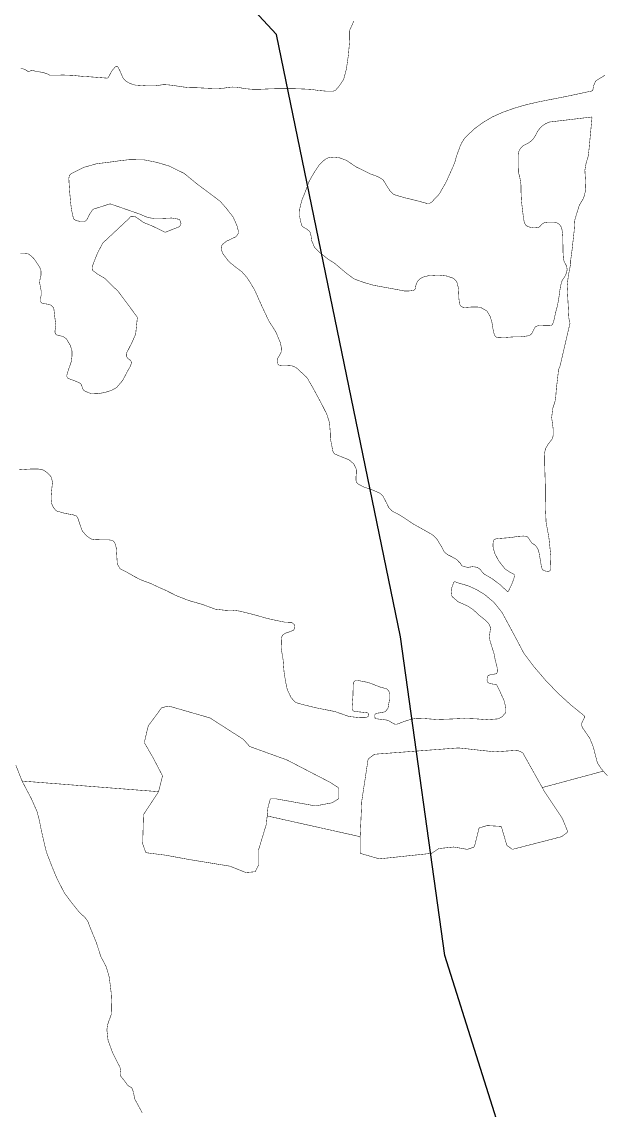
# Model space of a CAD drawing. Header units: millimetres. Extents: x -2018 to 1267, y -2275 to 2585.
# Drawn here: x 542 to 845, y 405 to 970 of the extents above; entities that cross this region are included whole.
import ezdxf

# ---------------------------------------------------------------- set-up
doc = ezdxf.new("R2010")
doc.units = ezdxf.units.MM
doc.linetypes.add('DASH', pattern=[0.35, 0.25, -0.1])
doc.layers.add('0lake', color=140, linetype='DASH')
doc.layers.add('2area_up', color=7, linetype='Continuous')

msp = doc.modelspace()

# ---------------------------------------------------------------- linework, layer by layer
at = {"layer": '0lake', "const_width": 0.25}
for points in [[(541.84, 946.18), (543.72, 945.5), (544.19, 945.31), (544.61, 945.06), (545.45, 944.5), (545.9, 944.3), (546.37, 944.4), (546.79, 944.67), (547.18, 944.98), (547.66, 945), (548.15, 944.88), (549.11, 944.63), (549.6, 944.51), (550.09, 944.42), (553.54, 943.85), (554.02, 943.69), (554.49, 943.53), (555.44, 943.21), (555.89, 943), (556.31, 942.73), (556.77, 942.54), (557.27, 942.52), (559.77, 942.45), (560.27, 942.46), (560.77, 942.48), (563.27, 942.56), (563.77, 942.57), (564.27, 942.55), (568.27, 942.4), (568.76, 942.38), (569.26, 942.33), (573.24, 941.93), (573.74, 941.88), (574.24, 941.85), (576.73, 941.71), (577.23, 941.67), (577.73, 941.64), (584.21, 941.14), (584.71, 941.1), (585.21, 941.06), (586.71, 940.94), (587.17, 941.11), (587.46, 941.52), (588.61, 943.74), (588.84, 944.18), (589.1, 944.61), (590.69, 946.54), (591.01, 946.92), (591.49, 947.07), (591.96, 947.14), (592.29, 946.76), (592.99, 945.43), (593.22, 944.99), (593.43, 944.54), (594.82, 941.33), (595.04, 940.88), (595.34, 940.48), (595.69, 940.12), (596.04, 939.76), (596.41, 939.44), (597.69, 938.65), (598.12, 938.4), (598.57, 938.18), (600.48, 937.59), (600.96, 937.44), (601.44, 937.33), (607.43, 936.94), (607.93, 936.91), (608.43, 936.9), (611.43, 936.97), (611.93, 936.98), (612.42, 937.03), (614.4, 937.34), (614.89, 937.42), (615.39, 937.49), (615.89, 937.55), (616.38, 937.58), (618.38, 937.44), (618.88, 937.4), (619.37, 937.35), (620.37, 937.24), (620.86, 937.18), (621.36, 937.12), (624.32, 936.65), (624.82, 936.57), (625.31, 936.5), (626.8, 936.3), (627.29, 936.24), (627.79, 936.18), (628.79, 936.08), (629.28, 936.04), (629.78, 936.02), (632.28, 936), (632.78, 935.99), (633.28, 935.97), (635.78, 935.85), (636.28, 935.82), (636.78, 935.8), (639.28, 935.68), (639.78, 935.66), (640.28, 935.64), (643.27, 935.55), (643.77, 935.53), (644.27, 935.52), (645.27, 935.51), (645.77, 935.51), (646.27, 935.52), (646.76, 935.61), (648.24, 935.9), (648.73, 936), (649.22, 936.08), (650.71, 936.23), (651.21, 936.28), (651.71, 936.31), (653.21, 936.27), (653.71, 936.25), (654.2, 936.2), (655.19, 936.07), (655.69, 935.99), (656.18, 935.9), (657.65, 935.6), (658.14, 935.51), (658.64, 935.44), (661.63, 935.2), (662.12, 935.16), (662.62, 935.14), (663.62, 935.11), (664.12, 935.1), (664.62, 935.1), (666.62, 935.17), (667.12, 935.19), (667.62, 935.21), (669.62, 935.31), (670.12, 935.33), (670.62, 935.35), (673.62, 935.44), (674.12, 935.46), (674.62, 935.47), (676.62, 935.49), (677.12, 935.49), (677.62, 935.49), (680.12, 935.5), (680.62, 935.5), (681.12, 935.49), (684.62, 935.44), (685.12, 935.43), (685.62, 935.41), (687.61, 935.34), (688.11, 935.33), (688.61, 935.31), (692.11, 935.13), (692.61, 935.1), (693.11, 935.06), (695.58, 934.68), (696.07, 934.6), (696.57, 934.54), (700.55, 934.18), (701.05, 934.15), (701.55, 934.15), (704.05, 934.21), (704.54, 934.26), (705.01, 934.43), (705.42, 934.72), (705.77, 935.07), (707.09, 936.57), (707.41, 936.96), (707.7, 937.36), (709.35, 939.87), (709.59, 940.3), (709.75, 940.78), (709.89, 941.26), (710.9, 945.13), (711.02, 945.61), (711.11, 946.1), (712.04, 952.54), (712.1, 953.03), (712.15, 953.53), (712.65, 959.51), (712.69, 960.01), (712.71, 960.51), (712.75, 963.01), (712.76, 963.51), (712.76, 964.01), (712.77, 965.51), (712.84, 965.99), (713.04, 966.45), (714.67, 970.1), (714.88, 970.56)], [(845.43, 942.37), (844.97, 942.18), (841.14, 939.81), (840.73, 939.53), (840.44, 939.12), (839.84, 937.75), (839.64, 937.29), (839.5, 936.81), (839.15, 934.84), (839.02, 934.39), (838.54, 934.25), (825.33, 931.44), (824.84, 931.34), (812.08, 928.85), (811.59, 928.75), (811.1, 928.65), (805.74, 927.44), (805.25, 927.33), (804.76, 927.21), (799, 925.55), (798.52, 925.4), (798.05, 925.24), (792.86, 923.41), (792.39, 923.24), (791.93, 923.05), (787.82, 921.21), (787.37, 921), (786.92, 920.78), (783.03, 918.51), (782.6, 918.26), (782.18, 917.99), (778.15, 915.03), (777.75, 914.73), (777.38, 914.39), (774.06, 911.36), (773.69, 911.02), (773.36, 910.65), (772.71, 909.89), (772.39, 909.5), (772.08, 909.11), (771.28, 907.84), (771.02, 907.41), (770.79, 906.97), (770.19, 905.6), (769.99, 905.14), (769.82, 904.67), (768.29, 900.43), (768.13, 899.96), (768, 899.48), (767.62, 898.03), (767.49, 897.55), (767.31, 897.08), (766.76, 895.68), (766.58, 895.22), (766.39, 894.75), (763.1, 887.46), (762.89, 887.01), (762.68, 886.56), (759.66, 881.37), (759.4, 880.94), (759.12, 880.53), (755.7, 876.89), (755.34, 876.54), (754.92, 876.27), (754.49, 876.02), (754.04, 875.81), (753.54, 875.82), (753.05, 875.86), (752.55, 875.93), (751.11, 876.35), (750.63, 876.49), (750.15, 876.62), (747.73, 877.25), (747.25, 877.37), (746.76, 877.5), (741.91, 878.69), (741.42, 878.81), (740.94, 878.94), (736.14, 880.35), (735.68, 880.53), (735.3, 880.85), (734.2, 881.87), (733.85, 882.23), (733.56, 882.63), (730.36, 887.71), (730.06, 888.1), (729.66, 888.4), (727.95, 889.44), (727.52, 889.7), (727.07, 889.91), (724.24, 890.91), (723.78, 891.08), (723.32, 891.3), (716.59, 894.6), (716.14, 894.83), (715.72, 895.09), (711.58, 897.89), (711.15, 898.16), (710.7, 898.37), (707.89, 899.42), (707.42, 899.58), (706.93, 899.68), (705.44, 899.86), (704.94, 899.91), (704.45, 899.9), (702.46, 899.68), (701.96, 899.63), (701.48, 899.51), (700.58, 899.07), (700.14, 898.84), (699.74, 898.55), (697.55, 896.5), (697.19, 896.15), (696.86, 895.77), (694.91, 892.86), (694.64, 892.45), (694.38, 892.02), (692.1, 888.13), (691.86, 887.7), (691.65, 887.24), (689.57, 881.62), (689.39, 881.15), (689.2, 880.69), (688.41, 878.85), (688.21, 878.39), (688.04, 877.92), (687.37, 875.51), (687.25, 875.03), (687.13, 874.54), (686.91, 873.57), (686.81, 873.08), (686.76, 872.58), (686.64, 870.08), (686.65, 869.59), (686.75, 869.1), (687.23, 866.64), (687.34, 866.15), (687.48, 865.68), (687.77, 864.72), (687.94, 864.25), (688.24, 863.87), (690.38, 862.58), (690.8, 862.3), (691.18, 861.98), (691.55, 861.65), (691.92, 861.31), (692.2, 860.91), (692.46, 859.95), (692.59, 859.46), (692.68, 858.97), (692.86, 857.48), (692.92, 856.99), (693.03, 856.51), (694.2, 853.74), (694.41, 853.29), (694.68, 852.88), (697.17, 850.41), (697.53, 850.07), (697.92, 849.75), (700.67, 847.59), (701.06, 847.28), (701.47, 846.99), (704.81, 844.8), (705.22, 844.5), (705.61, 844.19), (708.28, 841.93), (708.67, 841.61), (709.05, 841.29), (711.35, 839.36), (711.74, 839.05), (712.14, 838.76), (714.57, 837), (714.99, 836.72), (715.43, 836.49), (720.14, 834.83), (720.62, 834.67), (721.1, 834.53), (724.94, 833.42), (725.42, 833.29), (725.92, 833.2), (736.74, 831.24), (737.23, 831.14), (737.72, 831.05), (740.67, 830.49), (741.16, 830.4), (741.66, 830.35), (743.65, 830.41), (744.15, 830.43), (744.65, 830.5), (745.63, 830.67), (746.1, 830.82), (746.51, 831.11), (746.79, 831.51), (746.93, 831.99), (747.1, 832.97), (747.22, 833.46), (747.4, 833.92), (747.76, 834.85), (748.01, 835.28), (748.33, 835.66), (749, 836.41), (749.37, 836.74), (749.8, 837), (750.67, 837.48), (751.13, 837.67), (751.62, 837.79), (753.56, 838.28), (754.05, 838.37), (754.55, 838.4), (758.54, 838.63), (759.04, 838.62), (759.54, 838.58), (763.02, 838.19), (763.5, 838.09), (763.97, 837.92), (766.33, 837.1), (766.79, 836.9), (767.17, 836.58), (768.14, 835.44), (768.41, 835.02), (768.58, 834.56), (769.08, 832.62), (769.19, 832.13), (769.26, 831.64), (769.41, 829.64), (769.43, 829.14), (769.44, 828.64), (769.45, 827.64), (769.46, 827.15), (769.5, 826.65), (769.72, 824.66), (769.79, 824.16), (769.93, 823.68), (770.09, 823.21), (770.33, 822.78), (770.69, 822.44), (771.1, 822.15), (771.55, 821.96), (772.04, 821.87), (772.54, 821.81), (773.04, 821.82), (775.53, 822.02), (776.03, 822.05), (776.53, 822.06), (778.53, 822.07), (779.03, 822.06), (779.52, 822.01), (780.52, 821.9), (780.99, 821.75), (781.43, 821.51), (784.02, 820), (784.34, 819.63), (784.59, 819.2), (785.57, 817.46), (785.81, 817.02), (785.98, 816.55), (786.52, 814.63), (786.66, 814.15), (786.76, 813.66), (787.23, 810.69), (787.33, 810.2), (787.44, 809.72), (787.78, 808.25), (787.94, 807.78), (788.16, 807.33), (788.4, 806.89), (788.76, 806.57), (789.2, 806.33), (789.66, 806.16), (790.16, 806.13), (793.16, 806.22), (793.66, 806.24), (794.16, 806.28), (797.15, 806.49), (797.65, 806.52), (798.15, 806.53), (800.65, 806.52), (801.15, 806.52), (801.64, 806.57), (805.61, 807.1), (806.08, 807.25), (806.5, 807.51), (806.91, 807.8), (807.28, 808.14), (807.57, 808.55), (807.8, 808.99), (808.91, 811.23), (809.18, 811.65), (809.57, 811.94), (810.03, 812.15), (810.51, 812.29), (810.99, 812.42), (811.49, 812.46), (811.98, 812.47), (812.48, 812.47), (812.98, 812.43), (813.48, 812.38), (813.98, 812.36), (814.48, 812.34), (814.98, 812.33), (815.48, 812.33), (815.98, 812.33), (816.48, 812.34), (816.97, 812.41), (817.47, 812.49), (817.86, 812.78), (818.21, 813.13), (818.4, 813.59), (818.86, 815.02), (818.98, 815.5), (819.09, 815.99), (819.86, 819.4), (819.98, 819.89), (820.11, 820.37), (820.63, 822.3), (820.75, 822.79), (820.85, 823.28), (821.45, 826.72), (821.53, 827.22), (821.6, 827.71), (822.06, 831.18), (822.14, 831.68), (822.24, 832.17), (822.44, 833.15), (822.55, 833.63), (822.67, 834.12), (822.92, 835.09), (823.09, 835.56), (823.33, 835.99), (823.59, 836.42), (823.86, 836.84), (824.15, 837.25), (824.44, 837.66), (824.68, 838.1), (824.89, 838.55), (825.1, 839), (825.28, 839.47), (825.45, 839.94), (825.59, 840.42), (825.68, 840.91), (825.77, 841.4), (825.72, 841.9), (825.64, 842.39), (825.55, 842.88), (825.43, 843.37), (825.22, 843.82), (824.99, 844.26), (824.75, 844.7), (824.5, 845.14), (824.26, 845.57), (824.11, 846.05), (824, 846.54), (823.9, 847.02), (823.82, 847.52), (823.79, 848.02), (823.67, 850.01), (823.64, 850.51), (823.64, 851.01), (823.6, 854.01), (823.59, 854.51), (823.58, 855.01), (823.49, 859.01), (823.48, 859.51), (823.41, 860.01), (823.05, 862.48), (822.92, 862.96), (822.75, 863.43), (822.55, 863.89), (822.27, 864.3), (821.98, 864.71), (821.62, 865.05), (821.23, 865.36), (820.8, 865.62), (820.33, 865.78), (819.37, 866.08), (818.88, 866.13), (818.38, 866.15), (817.88, 866.17), (817.38, 866.17), (816.88, 866.16), (815.38, 866.11), (814.89, 866.02), (814.4, 865.92), (813.91, 865.81), (813.45, 865.61), (813.05, 865.32), (812.65, 865.02), (812.26, 864.7), (811.95, 864.31), (811.65, 863.91), (811.25, 863.61), (810.78, 863.45), (810.3, 863.3), (809.81, 863.25), (809.31, 863.23), (808.31, 863.21), (807.81, 863.23), (807.32, 863.34), (805.86, 863.67), (805.37, 863.8), (804.97, 864.1), (804.17, 864.7), (803.94, 865.15), (803.71, 865.59), (803.51, 866.05), (803.14, 868.01), (803.06, 868.5), (802.51, 872.97), (802.45, 873.47), (802.02, 877.44), (801.99, 877.94), (801.85, 880.94), (801.83, 881.44), (801.79, 884.94), (801.78, 885.44), (801.73, 885.94), (801.19, 889.39), (801.11, 889.89), (800.95, 890.36), (800.63, 891.31), (800.47, 891.78), (800.39, 892.28), (800.32, 899.78), (800.32, 900.28), (800.32, 900.78), (800.36, 901.27), (800.4, 901.77), (800.52, 902.26), (800.64, 902.74), (800.84, 903.2), (801.04, 903.66), (801.31, 904.08), (801.58, 904.5), (801.91, 904.88), (802.25, 905.24), (802.64, 905.56), (803.04, 905.86), (803.46, 906.12), (803.91, 906.35), (804.35, 906.58), (804.8, 906.81), (805.24, 907.04), (805.68, 907.28), (806.08, 907.58), (806.49, 907.87), (806.89, 908.17), (807.6, 908.87), (807.96, 909.22), (808.27, 909.61), (808.57, 910.01), (808.87, 910.41), (809.13, 910.84), (809.36, 911.28), (809.6, 911.72), (809.84, 912.16), (810.31, 913.04), (810.55, 913.48), (810.83, 913.89), (811.45, 914.68), (811.76, 915.07), (812.12, 915.42), (812.49, 915.75), (812.86, 916.09), (813.24, 916.42), (814.08, 916.96), (814.5, 917.23), (814.94, 917.47), (815.86, 917.86), (816.32, 918.05), (816.8, 918.17), (838.16, 920.71), (838.63, 920.74), (838.68, 920.24), (837.08, 903.32), (837.03, 902.82), (836.97, 902.32), (836.77, 900.84), (836.7, 900.34), (836.58, 899.86), (835.97, 897.95), (835.81, 897.48), (835.69, 896.99), (835.14, 894.04), (835.05, 893.55), (835, 893.06), (835.26, 888.57), (835.29, 888.07), (835.31, 887.57), (835.45, 883.57), (835.45, 883.07), (835.38, 882.58), (834.48, 879.2), (834.33, 878.72), (834.12, 878.26), (832.32, 875.27), (832.09, 874.83), (831.92, 874.35), (829.86, 867.66), (829.75, 867.18), (829.72, 866.68), (829.46, 862.19), (829.43, 861.69), (829.38, 861.19), (828.4, 852.24), (828.34, 851.75), (828.28, 851.25), (827.68, 846.79), (827.63, 846.29), (827.61, 845.79), (827.6, 845.29), (827.6, 844.79), (827.57, 844.3), (826.52, 838.9), (826.42, 838.41), (826.35, 837.91), (825.83, 833.44), (825.79, 832.95), (825.82, 832.45), (826.01, 828.95), (826.04, 828.45), (826.06, 827.95), (826.63, 816.97), (826.66, 816.47), (826.72, 815.98), (827.09, 814.52), (827.21, 814.03), (827.24, 813.55), (822.14, 791.63), (822.01, 791.15), (821.84, 790.68), (821.41, 789.78), (821.26, 789.31), (821.21, 788.81), (820.97, 786.32), (820.91, 785.83), (820.86, 785.33), (820.25, 780.37), (820.19, 779.87), (820.15, 779.37), (819.86, 775.38), (819.81, 774.88), (819.74, 774.39), (819.44, 772.92), (819.32, 772.44), (819.16, 771.96), (818.37, 769.59), (818.25, 769.11), (818.18, 768.61), (817.79, 765.13), (817.75, 764.64), (817.79, 764.14), (818.4, 759.68), (818.46, 759.18), (818.49, 758.69), (818.49, 755.69), (818.47, 755.19), (818.38, 754.69), (818.28, 754.2), (818.14, 753.73), (817.88, 753.3), (816.63, 751.74), (816.32, 751.35), (816.02, 750.95), (814.96, 749.26), (814.7, 748.83), (814.51, 748.37), (814.2, 746.91), (814.1, 746.42), (814.05, 745.92), (814.11, 740.42), (814.12, 739.92), (814.14, 739.42), (814.4, 730.43), (814.42, 729.93), (814.42, 729.43), (814.5, 718.43), (814.51, 717.93), (814.53, 717.43), (814.83, 710.43), (814.88, 709.94), (814.96, 709.44), (816.16, 703.06), (816.24, 702.56), (816.31, 702.07), (817.26, 693.12), (817.3, 692.62), (817.31, 692.12), (817.1, 685.62), (816.95, 685.18), (816.55, 684.89), (816.08, 684.78), (815.58, 684.79), (815.08, 684.81), (814.59, 684.9), (813.62, 685.16), (813.24, 685.43), (812.96, 685.84), (812.69, 686.26), (812.49, 686.71), (812.38, 687.2), (812.17, 688.69), (812.09, 689.18), (812.01, 689.67), (811.31, 693.61), (811.22, 694.1), (811.1, 694.59), (810.69, 696.03), (810.51, 696.49), (810.25, 696.92), (809.68, 697.74), (809.36, 698.13), (808.98, 698.44), (807.73, 699.27), (807.35, 699.6), (807.04, 699.99), (805.93, 701.65), (805.65, 702.06), (805.33, 702.45), (804.97, 702.8), (804.52, 702.95), (803.52, 703.05), (803.03, 703.08), (802.53, 703.07), (800.53, 702.93), (800.03, 702.88), (799.54, 702.81), (796.58, 702.31), (796.09, 702.26), (795.59, 702.22), (789.6, 701.76), (789.11, 701.68), (788.63, 701.54), (788.15, 701.4), (787.77, 701.11), (787.52, 700.68), (787.36, 700.21), (787.3, 699.72), (787.24, 698.22), (787.24, 697.72), (787.33, 697.23), (787.93, 694.8), (788.08, 694.33), (788.29, 693.87), (789.89, 690.76), (790.15, 690.33), (790.44, 689.93), (793.2, 686.38), (793.55, 686.02), (793.95, 685.71), (795.59, 684.57), (796.02, 684.31), (796.46, 684.08), (797.8, 683.41), (798.2, 683.12), (798.44, 682.69), (798.39, 682.21), (798.28, 681.72), (798.16, 681.23), (798.02, 680.75), (797.85, 680.28), (797.32, 678.88), (797.14, 678.41), (796.94, 677.96), (795.22, 674.34), (794.88, 674.09), (791.63, 677.2), (791.26, 677.54), (790.88, 677.86), (787.29, 680.57), (786.88, 680.87), (786.45, 681.12), (783, 683.15), (782.57, 683.4), (782.19, 683.72), (780.96, 685.3), (780.65, 685.69), (780.26, 686.01), (779.44, 686.57), (779.01, 686.82), (778.53, 686.94), (777.53, 687.07), (777.04, 687.13), (776.54, 687.16), (775.06, 686.95), (774.57, 686.86), (774.09, 686.77), (772.64, 687.15), (772.15, 687.27), (771.68, 687.42), (771.21, 687.6), (770.82, 687.85), (770.64, 688.32), (770.43, 688.76), (770.08, 689.12), (769.72, 689.46), (769.36, 689.81), (769.01, 690.18), (768.69, 690.55), (768.33, 690.89), (766.6, 691.9), (766.16, 692.15), (765.73, 692.39), (763.93, 693.28), (763.5, 693.52), (763.11, 693.83), (762.34, 694.47), (761.98, 694.82), (761.69, 695.22), (760.55, 697.45), (760.31, 697.89), (758.47, 700.86), (758.2, 701.29), (757.91, 701.69), (756.88, 702.78), (756.52, 703.13), (756.13, 703.44), (755.72, 703.73), (755.31, 704.01), (754.88, 704.26), (751.83, 705.99), (751.4, 706.23), (750.96, 706.48), (746.16, 709.16), (745.73, 709.41), (745.31, 709.68), (742.01, 711.94), (741.59, 712.22), (741.17, 712.49), (739.05, 713.81), (738.62, 714.07), (738.19, 714.31), (735.5, 715.66), (735.06, 715.89), (734.66, 716.17), (733.3, 717.64), (733, 718.03), (732.78, 718.48), (732.12, 719.83), (731.9, 720.28), (731.67, 720.72), (730.29, 723.39), (730.04, 723.82), (729.7, 724.19), (728.96, 724.86), (728.58, 725.19), (728.18, 725.47), (724.97, 726.86), (724.51, 727.06), (724.04, 727.23), (720.25, 728.52), (719.78, 728.7), (719.34, 728.92), (717.16, 730.14), (716.74, 730.42), (716.45, 730.81), (716.26, 731.27), (716.09, 731.74), (716.02, 732.23), (716.03, 733.23), (716.04, 733.73), (716.08, 734.23), (716.22, 735.72), (716.25, 736.22), (716.25, 736.72), (716.16, 737.72), (716.05, 738.19), (715.83, 738.65), (715.18, 739.99), (714.93, 740.43), (714.61, 740.81), (712.72, 742.44), (712.31, 742.72), (711.85, 742.92), (709.06, 744.03), (708.6, 744.22), (708.14, 744.41), (705.37, 745.55), (704.92, 745.77), (704.57, 746.11), (704.33, 746.55), (704.11, 746.99), (703.95, 747.47), (702.81, 753.36), (702.75, 753.85), (702.72, 754.35), (702.7, 755.85), (702.69, 756.35), (702.66, 756.85), (702.34, 761.34), (702.28, 761.83), (702.16, 762.32), (701.1, 765.65), (700.95, 766.13), (700.76, 766.59), (698.27, 771.5), (698.05, 771.94), (697.81, 772.39), (694, 779.42), (693.76, 779.86), (693.52, 780.29), (690.78, 785.06), (690.48, 785.46), (690.12, 785.81), (685.35, 790.22), (684.97, 790.54), (684.54, 790.79), (683.15, 791.37), (682.67, 791.49), (682.18, 791.54), (680.68, 791.62), (680.18, 791.65), (679.68, 791.67), (677.68, 791.71), (677.18, 791.73), (676.68, 791.79), (676.19, 791.87), (675.71, 792), (675.47, 792.36), (675.1, 794.33), (675.16, 794.81), (675.34, 795.27), (675.54, 795.73), (675.77, 796.17), (676.04, 796.6), (676.3, 797.02), (676.55, 797.46), (676.78, 797.9), (677.02, 798.34), (677.13, 798.82), (677.25, 800.31), (677.24, 800.81), (677.17, 801.3), (676.79, 803.27), (676.64, 803.74), (676.45, 804.21), (674.5, 808.81), (674.29, 809.26), (674.03, 809.69), (671.04, 814.31), (670.79, 814.74), (670.56, 815.18), (667.37, 821.97), (667.16, 822.42), (666.95, 822.88), (663.48, 830.64), (663.26, 831.09), (663.01, 831.52), (659.88, 836.64), (659.61, 837.06), (659.3, 837.45), (656.99, 840.08), (656.62, 840.41), (656.22, 840.72), (653.44, 842.84), (653.05, 843.15), (652.66, 843.46), (650.32, 845.34), (649.97, 845.69), (649.65, 846.08), (646.91, 849.65), (646.67, 850.09), (646.51, 850.56), (646.08, 852), (645.99, 852.49), (646.04, 852.98), (646.26, 853.95), (646.48, 854.4), (646.84, 854.73), (648.4, 855.99), (648.81, 856.27), (649.26, 856.49), (653.33, 858.41), (653.76, 858.67), (654.06, 859.05), (654.9, 860.3), (655.02, 860.78), (654.93, 861.27), (654.36, 863.7), (654.22, 864.18), (654.02, 864.64), (652.4, 868.3), (652.2, 868.75), (651.9, 869.15), (649.14, 872.71), (648.83, 873.1), (648.51, 873.48), (645.88, 876.5), (645.54, 876.86), (645.15, 877.17), (639.57, 881.41), (639.17, 881.7), (638.77, 882), (633.94, 885.57), (633.55, 885.87), (633.16, 886.19), (626.98, 891.27), (626.57, 891.55), (626.12, 891.77), (623.42, 893.08), (622.97, 893.3), (619.39, 895.08), (618.94, 895.29), (618.46, 895.44), (612.7, 897.13), (612.22, 897.25), (611.73, 897.35), (606.34, 898.43), (605.84, 898.49), (605.34, 898.5), (598.34, 898.61), (597.84, 898.56), (597.35, 898.51), (593.37, 898.05), (592.88, 897.99), (592.38, 897.91), (590.9, 897.69), (590.4, 897.62), (589.91, 897.56), (585.44, 896.99), (584.95, 896.93), (584.45, 896.87), (581.97, 896.6), (581.47, 896.52), (580.99, 896.4), (574.73, 894.65), (574.26, 894.46), (573.82, 894.24), (568.45, 891.55), (568.04, 891.27), (567.65, 890.96), (567.25, 890.65), (567.02, 890.22), (566.94, 889.72), (566.86, 889.23), (566.81, 888.73), (566.83, 888.23), (566.87, 887.23), (566.9, 886.73), (566.93, 886.24), (567.16, 882.74), (567.2, 882.24), (567.59, 877.76), (567.64, 877.26), (567.69, 876.77), (568.07, 873.29), (568.15, 872.79), (568.25, 872.31), (569.1, 868.4), (569.22, 867.91), (570.04, 867.33), (570.45, 867.04), (570.92, 866.89), (572.39, 866.57), (572.88, 866.47), (573.38, 866.44), (574.38, 866.44), (574.87, 866.44), (575.33, 866.64), (576.02, 867.36), (576.36, 867.72), (576.6, 868.16), (577, 869.08), (577.2, 869.53), (577.42, 869.98), (578.78, 872.09), (579.05, 872.5), (579.41, 872.84), (587.5, 875.43), (587.98, 875.57), (588.48, 875.57), (602.66, 870.68), (603.13, 870.51), (603.59, 870.33), (604.05, 870.14), (607.28, 868.79), (607.75, 868.61), (608.23, 868.48), (610.71, 868.11), (611.2, 868.05), (611.7, 868.02), (614.7, 868.06), (615.2, 868.07), (615.7, 868.09), (619.7, 868.26), (620.19, 868.27), (620.69, 868.22), (623.65, 867.72), (624.13, 867.6), (624.47, 867.27), (624.99, 865.86), (625.08, 865.38), (624.94, 864.91), (624.71, 864.46), (624.46, 864.03), (624.1, 863.72), (617.59, 861.15), (617.12, 860.97), (616.66, 860.97), (616.2, 861.18), (615.75, 861.39), (615.3, 861.61), (610.82, 863.83), (610.37, 864.04), (609.9, 864.23), (606.2, 865.73), (605.74, 865.93), (605.31, 866.18), (602.47, 868.22), (602.05, 868.5), (601.63, 868.77), (601.18, 868.99), (600.7, 869.1), (599.7, 869.2), (599.21, 869.16), (598.81, 868.89), (597.78, 867.8), (597.44, 867.44), (597.07, 867.1), (584.66, 855.49), (584.36, 855.09), (584.11, 854.66), (582, 850.68), (581.77, 850.24), (581.57, 849.78), (579.73, 845.13), (579.56, 844.67), (579.4, 844.19), (579.08, 843.24), (578.95, 842.76), (578.93, 842.26), (578.96, 841.77), (579.05, 841.28), (579.36, 840.92), (581.36, 839.42), (581.77, 839.13), (582.2, 838.87), (585.22, 837.11), (585.64, 836.83), (586.01, 836.49), (589.53, 832.94), (589.89, 832.59), (590.25, 832.25), (591.73, 830.9), (592.09, 830.56), (592.41, 830.18), (602.27, 816.95), (602.38, 816.48), (602.35, 815.98), (601.58, 808.52), (601.52, 808.02), (601.35, 807.56), (599.51, 803.45), (599.29, 803), (599.06, 802.56), (596.79, 798.1), (596.69, 797.62), (596.69, 797.12), (596.69, 796.62), (596.88, 796.17), (597.15, 795.75), (597.48, 795.38), (597.87, 795.06), (598.67, 794.47), (599, 794.09), (599.21, 793.65), (599.32, 793.16), (599.21, 792.68), (598.91, 791.72), (598.74, 791.25), (598.5, 790.82), (597.49, 789.09), (597.25, 788.65), (597.02, 788.21), (594.93, 784.22), (594.66, 783.8), (594.34, 783.42), (592.09, 780.74), (591.76, 780.36), (591.34, 780.09), (589.61, 779.09), (589.17, 778.85), (588.7, 778.68), (585.84, 777.78), (585.36, 777.64), (584.87, 777.55), (581.91, 777.05), (581.41, 777.04), (580.91, 777.05), (578.41, 777.14), (577.92, 777.22), (577.46, 777.4), (575.14, 778.35), (574.76, 778.67), (574.41, 779.03), (574.11, 779.42), (573.94, 779.89), (573.78, 780.36), (573.61, 780.83), (573.41, 781.29), (573.01, 782.21), (572.6, 782.48), (572.16, 782.71), (571.26, 783.15), (570.8, 783.34), (570.33, 783.52), (566.58, 784.92), (566.14, 785.14), (565.93, 785.59), (565.73, 786.05), (565.72, 786.55), (566.42, 788.94), (566.57, 789.42), (566.73, 789.9), (567.89, 793.2), (568.05, 793.67), (568.14, 794.16), (568.38, 796.15), (568.43, 796.65), (568.45, 797.15), (568.44, 798.65), (568.43, 799.15), (568.31, 799.63), (567.72, 801.54), (567.57, 802.02), (567.35, 802.47), (565.8, 805.04), (565.53, 805.46), (565.16, 805.79), (564.33, 806.34), (563.91, 806.62), (563.46, 806.84), (561.03, 807.41), (560.55, 807.54), (560.13, 807.81), (559.85, 808.22), (559.65, 808.67), (559.58, 809.17), (559.59, 809.67), (559.93, 811.64), (560.01, 812.13), (560.03, 812.63), (559.53, 816.6), (559.47, 817.09), (559.41, 817.59), (559.01, 821.07), (558.9, 821.55), (558.59, 821.94), (557.91, 822.67), (557.55, 823), (557.09, 823.2), (556.62, 823.37), (556.14, 823.5), (553.65, 823.81), (553.17, 823.91), (552.73, 824.14), (552.36, 824.46), (552.15, 824.92), (552.03, 825.39), (552.05, 825.89), (552.1, 826.39), (552.16, 826.89), (552.35, 827.87), (552.42, 828.36), (552.43, 828.86), (552.42, 829.86), (552.4, 830.36), (552.34, 830.85), (551.78, 833.8), (551.68, 834.29), (551.64, 834.79), (551.73, 835.78), (551.78, 836.28), (551.88, 836.77), (552.25, 838.22), (552.34, 838.71), (552.35, 839.21), (552.32, 840.71), (552.26, 841.2), (552.09, 841.67), (551.7, 842.59), (551.48, 843.04), (551.2, 843.46), (548.96, 846.77), (548.67, 847.18), (548.32, 847.54), (546.46, 849.2), (546.06, 849.5), (545.59, 849.65), (544.6, 849.77), (544.1, 849.81), (543.6, 849.82), (541.6, 849.84)], [(541.13, 737.53), (543.13, 737.66), (543.63, 737.7), (544.12, 737.73), (547.12, 737.91), (547.62, 737.92), (548.12, 737.92), (550.62, 737.91), (551.12, 737.87), (551.61, 737.79), (553.08, 737.5), (553.56, 737.35), (553.99, 737.11), (555.22, 736.25), (555.59, 735.92), (555.95, 735.57), (557.34, 734.13), (557.58, 733.7), (557.73, 733.23), (558.15, 731.79), (558.26, 731.3), (558.26, 730.8), (557.72, 725.33), (557.68, 724.83), (557.65, 724.33), (557.6, 722.83), (557.6, 722.33), (557.64, 721.84), (557.79, 720.34), (557.91, 719.86), (558.1, 719.4), (558.71, 718.03), (558.99, 717.62), (559.33, 717.25), (560, 716.51), (560.37, 716.17), (560.82, 715.98), (564.67, 714.91), (565.16, 714.79), (565.65, 714.69), (568.12, 714.29), (568.61, 714.21), (569.09, 714.08), (570.53, 713.65), (570.89, 713.33), (571.18, 712.93), (571.42, 712.49), (571.6, 712.02), (572.37, 709.65), (572.52, 709.17), (572.69, 708.7), (573.56, 706.35), (573.73, 705.88), (574.02, 705.48), (575.99, 703.22), (576.36, 702.89), (576.77, 702.6), (578.01, 701.77), (578.46, 701.55), (578.95, 701.46), (580.44, 701.25), (580.94, 701.22), (581.43, 701.2), (583.43, 701.15), (583.93, 701.14), (584.43, 701.14), (586.93, 701.13), (587.43, 701.11), (587.93, 701.06), (588.92, 700.93), (589.4, 700.78), (589.81, 700.5), (590.2, 700.19), (590.56, 699.84), (590.73, 699.38), (591.44, 696.98), (591.49, 696.49), (591.53, 695.99), (591.71, 692.99), (591.74, 692.5), (591.95, 689), (592.03, 688.51), (592.26, 688.07), (593.26, 686.34), (593.6, 685.98), (594.05, 685.75), (596.75, 684.44), (597.18, 684.19), (597.61, 683.94), (600.64, 682.19), (601.08, 681.95), (601.53, 681.72), (604.2, 680.37), (604.66, 680.17), (605.13, 679.99), (609.35, 678.42), (609.8, 678.22), (610.26, 678), (613.43, 676.52), (613.88, 676.31), (614.34, 676.11), (617.09, 674.91), (617.54, 674.69), (617.98, 674.47), (622, 672.43), (622.44, 672.2), (622.91, 672.02), (628.96, 669.66), (629.44, 669.51), (629.92, 669.37), (635.69, 667.72), (636.17, 667.58), (636.64, 667.41), (642.74, 665.16), (643.22, 665.05), (643.72, 665), (648.2, 664.52), (648.7, 664.51), (649.2, 664.53), (651.19, 664.62), (651.69, 664.58), (652.19, 664.52), (655.17, 664.16), (655.66, 664.06), (656.14, 663.94), (661.97, 662.52), (662.45, 662.39), (662.94, 662.26), (669.67, 660.36), (670.16, 660.23), (670.64, 660.12), (676.02, 658.95), (676.51, 658.85), (678.96, 658.38), (679.46, 658.35), (679.96, 658.33), (682.46, 658.25), (682.88, 657.98), (683.27, 657.67), (684.05, 657.05), (684.2, 656.58), (684.25, 656.08), (684.13, 655.6), (683.82, 654.65), (683.66, 654.18), (683.2, 653.97), (682.26, 653.63), (681.79, 653.46), (679.91, 652.8), (679.43, 652.63), (678.97, 652.45), (678.2, 651.81), (677.82, 651.48), (677.6, 651.04), (677.47, 650.55), (677.35, 650.07), (677.28, 649.58), (677.17, 645.58), (677.16, 645.08), (677.19, 644.58), (678.03, 639.65), (678.11, 639.16), (678.17, 638.66), (678.59, 633.18), (678.63, 632.68), (678.68, 632.18), (679.32, 628.23), (679.39, 627.74), (679.48, 627.24), (680.23, 623.82), (680.34, 623.34), (680.53, 622.88), (682.04, 619.72), (682.26, 619.27), (682.56, 618.87), (684.27, 617.05), (684.62, 616.7), (685.07, 616.48), (688.45, 615.55), (688.93, 615.41), (689.41, 615.29), (695.25, 613.89), (695.73, 613.78), (696.22, 613.68), (704.56, 612.03), (705.05, 611.93), (705.53, 611.77), (711.66, 609.62), (712.13, 609.45), (712.61, 609.31), (718.08, 608.76), (718.58, 608.72), (719.08, 608.71), (720.58, 608.74), (721.07, 608.78), (721.54, 608.94), (722, 609.16), (722.41, 609.41), (722.53, 609.87), (722.4, 610.86), (722.18, 611.23), (721.7, 611.32), (717.22, 611.79), (716.72, 611.85), (716.23, 611.92), (715.24, 612.07), (714.76, 612.2), (714.37, 612.49), (714.11, 612.92), (714.04, 613.4), (714.05, 614.4), (714.07, 614.9), (714.11, 615.4), (714.44, 619.89), (714.47, 620.39), (714.48, 620.89), (714.57, 625.38), (714.59, 625.88), (714.65, 626.38), (714.72, 626.87), (714.93, 627.31), (715.27, 627.68), (715.7, 627.9), (716.19, 628.03), (716.68, 628.08), (717.17, 628.03), (722.09, 627.1), (722.57, 626.97), (723.04, 626.8), (728.16, 624.81), (728.63, 624.63), (729.11, 624.49), (731.53, 623.87), (731.98, 623.66), (732.38, 623.35), (732.75, 623.03), (733.07, 622.65), (733.23, 622.18), (733.34, 621.69), (733.42, 621.2), (733.43, 620.7), (733.42, 618.2), (733.37, 617.7), (733.29, 617.21), (732.79, 614.25), (732.67, 613.76), (732.43, 613.34), (731.54, 612.13), (731.15, 611.83), (730.67, 611.69), (728.71, 611.29), (728.22, 611.22), (727.72, 611.16), (727.22, 611.1), (726.73, 611.03), (726.33, 610.75), (725.94, 610.43), (725.78, 609.97), (725.83, 609.48), (725.95, 608.48), (726.35, 608.21), (726.84, 608.14), (727.34, 608.08), (727.83, 608.01), (730.32, 607.73), (730.81, 607.67), (731.31, 607.59), (731.8, 607.51), (732.29, 607.42), (732.77, 607.27), (734.07, 606.52), (734.5, 606.27), (734.93, 606.01), (735.36, 605.76), (735.79, 605.51), (736.28, 605.41), (736.78, 605.39), (737.28, 605.39), (737.76, 605.5), (740.56, 606.58), (741.03, 606.75), (741.5, 606.92), (744.37, 607.8), (744.85, 607.94), (745.34, 608.04), (747.31, 608.37), (747.81, 608.43), (748.31, 608.43), (750.81, 608.33), (751.31, 608.31), (751.8, 608.27), (757.29, 607.85), (757.79, 607.82), (758.29, 607.81), (765.28, 608.04), (765.78, 608.06), (766.28, 608.08), (771.78, 608.35), (772.27, 608.37), (772.77, 608.35), (777.77, 608.16), (778.27, 608.14), (778.77, 608.11), (783.26, 607.76), (783.75, 607.73), (784.25, 607.73), (789.24, 608.06), (789.74, 608.11), (790.21, 608.27), (791.53, 608.98), (791.96, 609.23), (792.31, 609.59), (793.61, 611.11), (793.88, 611.51), (793.94, 612.01), (793.91, 613.01), (793.89, 613.51), (793.84, 614), (793.19, 616.93), (793.06, 617.42), (792.87, 617.88), (791.02, 621.98), (790.81, 622.43), (790.6, 622.88), (789.28, 625.58), (788.99, 625.94), (788.5, 626.04), (787.01, 626.23), (786.52, 626.3), (786.03, 626.4), (785.54, 626.53), (785.09, 626.73), (784.69, 627.03), (784.35, 627.39), (784.17, 627.84), (784.16, 628.34), (784.19, 628.84), (784.24, 629.33), (784.35, 629.82), (784.54, 630.28), (784.82, 630.66), (785.28, 630.85), (785.76, 630.98), (786.25, 631.09), (786.74, 631.17), (788.71, 631.52), (789.13, 631.74), (789.36, 632.17), (789.47, 632.66), (789.48, 633.16), (789.45, 634.16), (789.4, 634.65), (789.3, 635.14), (788.43, 638.53), (788.33, 639.02), (788.24, 639.52), (788.01, 641), (787.91, 641.49), (787.78, 641.97), (787.19, 643.88), (787.04, 644.36), (786.89, 644.83), (785.84, 648.17), (785.7, 648.65), (785.62, 649.15), (785.46, 650.64), (785.44, 651.14), (785.48, 651.63), (785.61, 652.62), (785.67, 653.12), (785.74, 653.62), (785.92, 655.1), (785.87, 655.59), (785.73, 656.07), (785.59, 656.55), (785.39, 657.01), (785.1, 657.41), (783.78, 658.92), (783.44, 659.28), (783.06, 659.61), (780.28, 661.73), (779.9, 662.06), (779.54, 662.4), (777.37, 664.47), (776.97, 664.78), (776.56, 665.06), (774.51, 666.49), (774.07, 666.73), (773.62, 666.93), (769.5, 668.76), (769.06, 668.99), (768.67, 669.3), (766.41, 671.27), (766.07, 671.64), (765.85, 672.08), (765.7, 672.56), (765.62, 673.05), (765.56, 673.55), (765.49, 674.04), (765.52, 674.54), (765.64, 675.53), (765.75, 676.02), (765.91, 676.49), (766.58, 678.38), (766.78, 678.83), (767.02, 679.27), (767.45, 679.39), (767.92, 679.22), (768.85, 678.86), (769.32, 678.69), (769.8, 678.55), (773.64, 677.45), (774.12, 677.31), (774.58, 677.11), (778.7, 675.28), (779.12, 675.02), (779.55, 674.76), (782.94, 672.65), (783.34, 672.34), (783.72, 672.02), (786.79, 669.46), (787.15, 669.1), (787.5, 668.75), (788.21, 668.05), (788.53, 667.66), (788.85, 667.27), (791.95, 663.36), (792.2, 662.92), (792.44, 662.48), (798.61, 651.04), (798.84, 650.6), (799.08, 650.16), (803.05, 642.64), (803.31, 642.21), (803.6, 641.81), (808.41, 635.42), (808.71, 635.02), (809.04, 634.64), (814.55, 628.17), (814.89, 627.8), (815.24, 627.44), (820.8, 621.69), (821.16, 621.34), (821.52, 621), (827.42, 615.6), (827.8, 615.27), (828.19, 614.96), (834.41, 609.93), (834.75, 609.56), (834.74, 609.06), (834.68, 608.57), (834.22, 607.68), (833.99, 607.23), (833.58, 606.32), (833.38, 605.86), (833.23, 605.39), (833.45, 604.41), (833.56, 603.93), (833.78, 603.48), (834.93, 601.84), (835.21, 601.43), (835.5, 601.02), (837.19, 598.54), (837.47, 598.13), (837.67, 597.67), (839.02, 594.44), (839.21, 593.98), (839.37, 593.5), (840.5, 589.15), (840.62, 588.66), (841.37, 585.76), (841.51, 585.28), (841.78, 584.85), (842.85, 583.17), (843.11, 582.74), (843.4, 582.33), (844.39, 581.2), (844.4, 580.93), (813.5, 572.6), (813.01, 572.53), (812.65, 572.77), (802.87, 590.22), (802.54, 590.58), (802.1, 590.81), (800.26, 591.6), (799.79, 591.74), (799.29, 591.76), (788.82, 591.02), (788.32, 590.99), (787.82, 591.02), (769.93, 592.97), (769.43, 593.01), (768.93, 593.01), (726.05, 589.77), (725.58, 589.64), (725.15, 589.38), (722.75, 587.58), (722.41, 587.22), (722.26, 586.76), (719.13, 566), (719.06, 565.5), (719.02, 565), (718.25, 547.52), (718.19, 547.02), (717.78, 547.02), (669.96, 557.69), (669.9, 558.11), (669.94, 558.61), (670.23, 561.6), (670.29, 562.09), (670.41, 562.58), (671.47, 566.44), (671.9, 566.59), (672.4, 566.6), (673.9, 566.6), (674.4, 566.59), (674.89, 566.51), (694.57, 562.97), (695.07, 562.91), (695.56, 563), (703.42, 564.49), (703.88, 564.69), (704.31, 564.95), (706.85, 566.54), (706.94, 567.02), (706.94, 571.52), (706.94, 572.02), (706.76, 572.47), (702.97, 574.89), (702.54, 575.16), (702.11, 575.4), (680.8, 586.44), (680.35, 586.67), (679.89, 586.87), (661.55, 593.5), (661.09, 593.67), (660.66, 593.92), (658, 596.91), (657.66, 597.28), (657.29, 597.61), (640.88, 608.15), (640.46, 608.42), (640.02, 608.64), (619.36, 614.6), (618.87, 614.71), (618.38, 614.68), (615.94, 614.14), (615.45, 614.03), (615, 613.86), (608.46, 605.01), (608.18, 604.6), (607.98, 604.14), (606.13, 596.36), (606.07, 595.88), (606.24, 595.41), (610.25, 588.49), (610.5, 588.05), (610.74, 587.61), (615.13, 579.19), (615.34, 578.74), (615.41, 578.26), (613.59, 570.99), (613.42, 570.52), (613.04, 570.33), (543.25, 575.76), (542.75, 575.8), (542.4, 576.06), (542.21, 576.52), (539.28, 583.97)], [(604.88, 403.61), (601.05, 410.63), (600.93, 411.12), (600.84, 411.61), (600.41, 414.07), (600.25, 414.54), (600.08, 415.01), (599.72, 415.95), (599.54, 416.41), (599.15, 416.7), (597.85, 417.44), (597.44, 417.73), (597.13, 418.12), (595.66, 420.14), (595.36, 420.54), (595.04, 420.93), (593.78, 422.48), (593.58, 422.94), (593.6, 423.43), (593.71, 424.93), (593.68, 425.43), (593.6, 425.92), (593.52, 426.41), (593.44, 426.91), (593.27, 427.38), (593.04, 427.82), (592.1, 429.59), (591.88, 430.03), (591.65, 430.48), (589.64, 434.5), (589.43, 434.96), (589.26, 435.43), (587.2, 441.07), (587.13, 441.56), (587.08, 442.06), (586.88, 444.05), (586.82, 444.54), (586.75, 445.04), (586.62, 446.03), (586.57, 446.53), (586.63, 447.02), (586.9, 449.01), (587.03, 449.49), (587.2, 449.96), (587.85, 451.85), (588.02, 452.32), (588.19, 452.79), (588.87, 454.67), (589, 455.16), (589.01, 455.66), (589.05, 459.15), (589.04, 459.65), (589.02, 460.15), (588.8, 465.65), (588.76, 466.15), (588.7, 466.64), (587.85, 473.59), (587.76, 474.09), (587.63, 474.57), (586.36, 478.88), (586.22, 479.36), (585.99, 479.81), (583.42, 484.67), (583.26, 485.14), (583.11, 485.62), (581.1, 491.8), (580.94, 492.28), (580.75, 492.74), (578.08, 499.21), (577.9, 499.68), (577.72, 500.14), (576.65, 502.95), (576.41, 503.38), (576.1, 503.78), (575.49, 504.57), (575.15, 504.93), (574.79, 505.28), (572.27, 507.71), (571.91, 508.06), (571.6, 508.45), (568.17, 512.75), (567.86, 513.15), (567.57, 513.55), (564.6, 517.57), (564.32, 517.99), (564.09, 518.43), (560.68, 525.11), (560.48, 525.57), (560.28, 526.03), (558.16, 531.1), (557.98, 531.57), (557.8, 532.03), (555.26, 538.56), (555.09, 539.03), (554.98, 539.52), (553.82, 544.38), (553.7, 544.87), (553.59, 545.35), (552.39, 550.72), (552.29, 551.21), (551.51, 555.13), (551.39, 555.62), (551.27, 556.11), (550.41, 559.5), (550.25, 559.97), (550.05, 560.43), (547.45, 566.39), (547.22, 566.83), (546.99, 567.28), (544.88, 571.25), (544.65, 571.69), (542.58, 575.69), (543.06, 575.77), (612.85, 570.35), (613.24, 570.16), (613.05, 569.74), (605.64, 558.45), (605.58, 557.96), (605.56, 557.46), (605.19, 543.47), (605.25, 542.97), (605.41, 542.5), (606.77, 538.74), (607.21, 538.55), (607.71, 538.49), (616.64, 537.37), (617.13, 537.29), (617.62, 537.2), (629.92, 534.96), (630.41, 534.88), (630.91, 534.8), (650.15, 531.66), (650.64, 531.54), (651.1, 531.36), (658.53, 528.39), (659.03, 528.33), (659.53, 528.37), (663.51, 528.7), (663.85, 529.06), (664.97, 531.3), (665.19, 531.75), (665.33, 532.22), (665.33, 539.22), (665.34, 539.72), (665.44, 540.21), (669.22, 552.65), (669.36, 553.13), (669.47, 553.62), (669.8, 557.1), (669.9, 557.56), (670.38, 557.59), (717.72, 547.03), (718.12, 546.79), (718.22, 546.32), (718.22, 538.82), (718.32, 538.34), (718.73, 538.13), (727.85, 535.47), (728.34, 535.43), (728.84, 535.47), (755.19, 538.26), (755.63, 538.49), (756.04, 538.77), (758.54, 540.43), (758.96, 540.7), (759.45, 540.79), (766.41, 541.52), (766.91, 541.54), (767.4, 541.47), (773.31, 540.43), (773.81, 540.36), (774.28, 540.48), (777.13, 541.43), (777.55, 541.69), (777.7, 542.16), (780, 551.37), (780.44, 551.58), (780.92, 551.72), (783.8, 552.58), (784.29, 552.67), (784.79, 552.65), (791.28, 552.29), (791.64, 551.97), (794.31, 542.86), (794.49, 542.4), (794.87, 542.08), (796.91, 540.63), (797.33, 540.4), (797.83, 540.46), (822.03, 546.7), (822.52, 546.83), (822.98, 547), (825.78, 549.1), (826.06, 549.45), (825.94, 549.93), (823.47, 555.94), (823.25, 556.39), (822.99, 556.82), (814.39, 569.72), (814.13, 570.14), (813.88, 570.58), (813.15, 571.88), (813.01, 572.35), (813.38, 572.57), (844.28, 580.9), (844.74, 580.77), (845.08, 580.41), (846.73, 578.53)]]:
    msp.add_lwpolyline(points, dxfattribs=at)
at = {"layer": '2area_up'}
msp.add_lwpolyline([(764.39, -836.15), (750.1, -537.59), (776.85, -422.98), (827.51, -328.67), (1009.87, -65.19), (944.44, 213.91), (797.2, 374.39), (762.18, 485.15), (739.24, 650.75), (674.76, 963.54), (485.5, 1167.14), (197.73, 1245.26), (-57.16, 1245.26), (-172.58, 1260.59), (-374.49, 1344.34), (-991.59, 1614.14)], dxfattribs=at)

doc.saveas('drawing.dxf')
